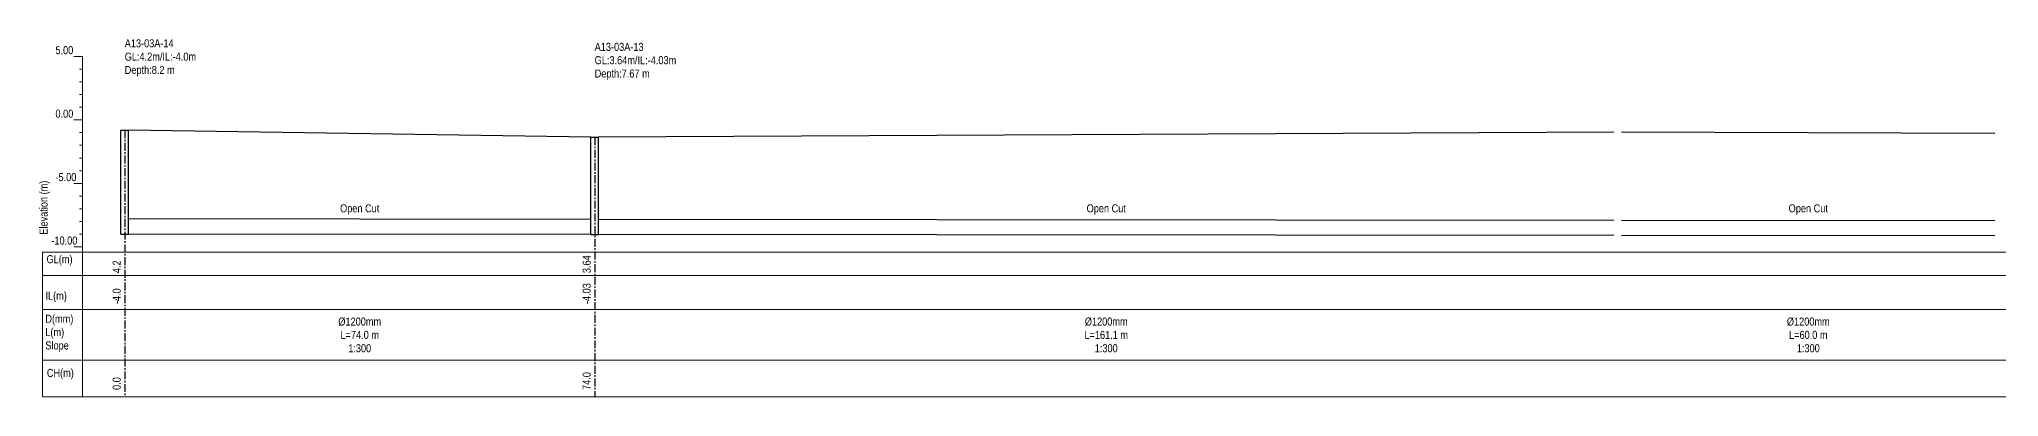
# Model space of a CAD drawing. Header units: metres. Extents: x -765 to 10195, y -99 to 211.
# Drawn here: x -13.5 to 295.1, y -33.6 to 22.7 of the extents above; entities that cross this region are included whole.
import ezdxf

# ---------------------------------------------------------------- set-up
doc = ezdxf.new("R2010")
doc.units = ezdxf.units.M
doc.header["$MEASUREMENT"] = 0
doc.linetypes.add('CENTER', pattern=[2, 1.25, -0.25, 0.25, -0.25])
doc.layers.add('PDF_PDF2_Geometry', color=253, linetype='Continuous', lineweight=9, true_color=0xababab)
doc.layers.add('PDF_Text', color=7, linetype='Continuous')
doc.layers.add('SM_PP_GRIDTEXT', color=7, linetype='Continuous', lineweight=5)
doc.styles.add('ALL', font='swissc.ttf')

# ---------------------------------------------------------------- blocks, each defined once
blk = doc.blocks.new('template10505')
at = {"layer": 'PDF_PDF2_Geometry'}
blk.add_line((0, 24.61), (0, 53.61), dxfattribs=at)
at = {"layer": 'SM_PP_GRIDTEXT'}
for p, q in [((0, 53.61), (-1.39, 53.61)), ((0, 0), (0, 53.61)), ((0, 51.61), (-0.46, 51.61)), ((0, 49.61), (-0.46, 49.61)), ((0, 47.61), (-0.46, 47.61)), ((0, 43.61), (-1.39, 43.61)), ((0, 45.61), (-0.46, 45.61)), ((0, 41.61), (-0.46, 41.61)), ((0, 39.61), (-0.46, 39.61)), ((0, 37.61), (-0.46, 37.61)), ((0, 35.61), (-0.46, 35.61)), ((0, 33.61), (-1.37, 33.61)), ((0, 31.61), (-0.46, 31.61)), ((0, 29.61), (-0.46, 29.61)), ((0, 27.61), (-0.46, 27.61)), ((0, 25.61), (-0.46, 25.61)), ((-6.28, 22.76), (-6.28, 0)), ((0, 22.76), (-6.28, 22.76)), ((0, 23.61), (-1.3, 23.61)), ((-6.28, 19.12), (0, 19.12)), ((0, 13.73), (-6.28, 13.73)), ((-6.28, 0), (0, 0))]:
    blk.add_line(p, q, dxfattribs=at)
blk.add_lwpolyline([(-6.28, 5.78), (0, 5.78)], dxfattribs=at)
at = {"layer": 'PDF_Text', "char_height": 1.26, "attachment_point": 7, "style": 'ALL'}
for s, insert in [('5.00', (-4.26, 53.95)), ('0.00', (-4.26, 43.95)), ('-5.00', (-4.26, 33.96)), ('-10.00', (-4.9, 23.97)), ('GL(m)', (-5.66, 20.67)), ('IL(m)', (-5.83, 14.91)), ('CH(m)', (-5.61, 2.76))]:
    blk.add_mtext(s, dxfattribs=dict(at, insert=insert))
at = {"layer": 'PDF_Text', "insert": (-5.12, 25.54), "char_height": 1.26, "attachment_point": 7, "rotation": 90, "style": 'ALL'}
blk.add_mtext('Elevation (m)', dxfattribs=at)
at = {"layer": 'PDF_Text', "insert": (-5.85, 7.08), "char_height": 1.26, "width": 12.5671, "attachment_point": 7, "style": 'ALL'}
blk.add_mtext('D(mm)\\P\\pxt2;L(m)\\P\\ptz;Slope', dxfattribs=at)

msp = doc.modelspace()

# ---------------------------------------------------------------- linework, layer by layer
for p, q in [((73.4, -5.66), (0.6, -5.6)), ((234.5, -5.82), (74.6, -5.66)), ((294.5, -5.88), (235.7, -5.82)), ((73.4, -8.06), (0.6, -8)), ((234.5, -8.22), (74.6, -8.06)), ((294.5, -8.28), (235.7, -8.22))]:
    msp.add_line(p, q)
at = {"layer": 'GROUND_ELEVATION', "color": 3}
for p, q in [((73.4, 7.28), (0.6, 8.4)), ((234.5, 8.06), (74.6, 7.28)), ((294.5, 7.88), (235.7, 8.06))]:
    msp.add_line(p, q, dxfattribs=at)
at = {"layer": 'lines', "color": 8, "linetype": 'CENTER'}
for p, q in [((0, 8.4), (0, -33.61)), ((74, 7.28), (74, -33.61))]:
    msp.add_line(p, q, dxfattribs=at)
at = {"layer": 'Profile Manhole'}
for p, q in [((-0.6, -8), (-0.6, 8.4)), ((-0.6, 8.4), (0.6, 8.4)), ((0.6, -8), (0.6, 8.4)), ((73.4, -8.06), (73.4, 7.28)), ((73.4, 7.28), (74.6, 7.28)), ((74.6, -8.06), (74.6, 7.28)), ((-0.6, -8), (0.6, -8)), ((73.4, -8.06), (74.6, -8.06))]:
    msp.add_line(p, q, dxfattribs=at)
at = {"layer": 'SM_PP_GRIDTEXT'}
for p, q in [((-6.65, -10.85), (10187.7, -10.85)), ((-6.65, -14.49), (10187.7, -14.49)), ((-6.65, -19.88), (10187.7, -19.88)), ((-6.65, -27.83), (10187.7, -27.83)), ((-6.65, -33.61), (10187.7, -33.61))]:
    msp.add_line(p, q, dxfattribs=at)

# ---------------------------------------------------------------- block references
msp.add_blockref('template10505', (-6.65, -33.61))

# ---------------------------------------------------------------- texts
at = {"layer": 'ANNOTATION', "color": 7, "char_height": 1.26, "style": 'ALL'}
for s, insert, attachment_point in [('A13-03A-14\\PGL:4.2m/IL:-4.0m\\PDepth:8.2 m', (0, 22.7), 1), ('A13-03A-13\\PGL:3.64m/IL:-4.03m\\PDepth:7.67 m', (74, 22.14), 1), ('Open Cut', (37, -3.29), 2), ('Open Cut ', (154.55, -3.29), 2), ('Open Cut ', (265.1, -3.29), 2), ('Ø1200mm\\PL=74.0 m\\P1:300', (37, -21.13), 2), ('Ø1200mm\\PL=161.1 m\\P1:300', (154.55, -21.13), 2), ('Ø1200mm\\PL=60.0 m\\P1:300', (265.1, -21.13), 2)]:
    msp.add_mtext(s, dxfattribs=dict(at, insert=insert, attachment_point=attachment_point))
at = {"layer": 'PDF_text', "color": 7, "style": 'ALL'}
for s, p in [('4.2', (-0.64, -14.13)), ('3.64', (73.36, -14.13)), ('-4.0', (-0.64, -19.01)), ('-4.03', (73.36, -19.01)), ('0.0', (-0.64, -32.53)), ('74.0', (73.36, -32.53))]:
    msp.add_text(s, height=1.26, rotation=90, dxfattribs=at).set_placement(p)

doc.saveas('drawing.dxf')
